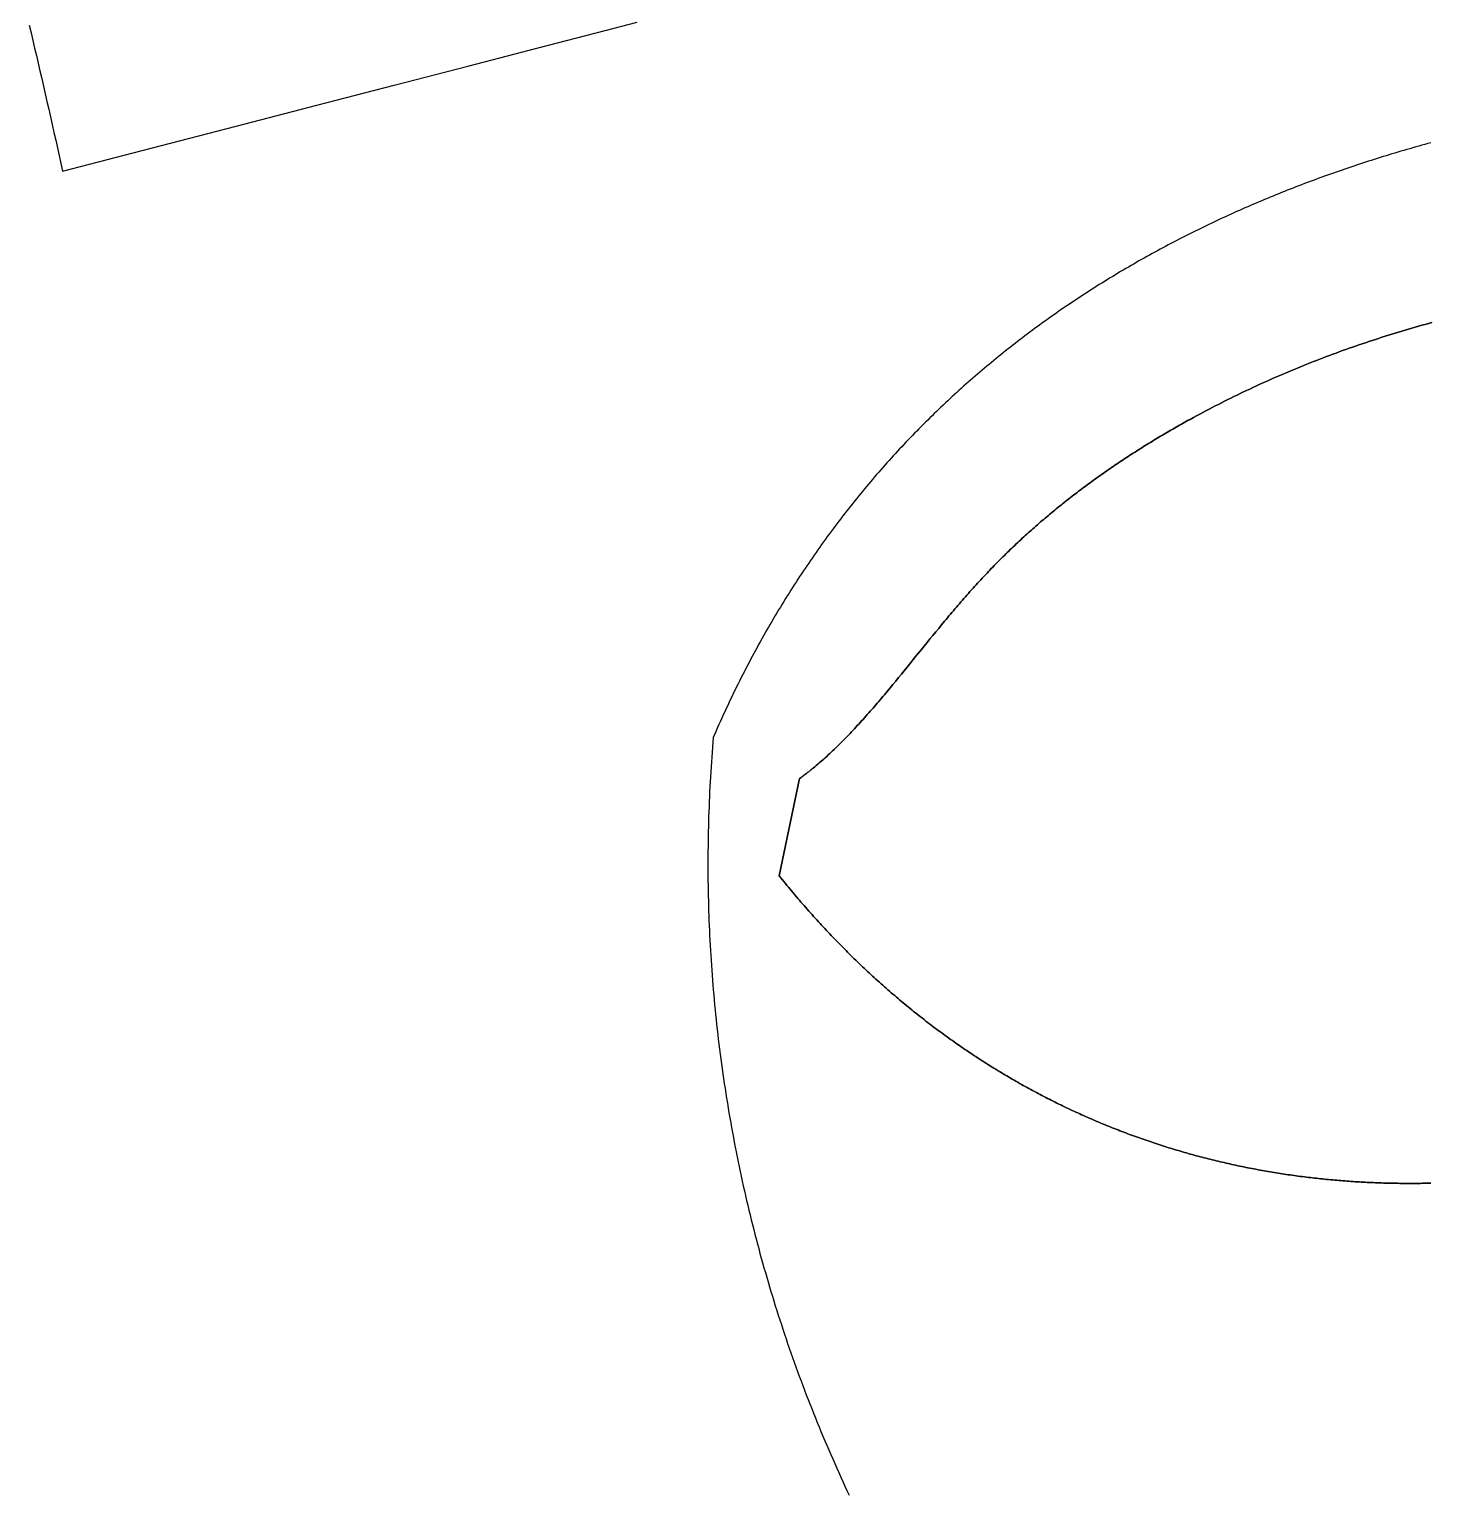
# Model space of a CAD drawing. Header units: millimetres. Extents: x 539514 to 908003, y -69769 to 203909.
# Drawn here: x 550942 to 584527, y 99591 to 134727 of the extents above; entities that cross this region are included whole.
import ezdxf

# ---------------------------------------------------------------- set-up
doc = ezdxf.new("R2010")
doc.units = ezdxf.units.MM
doc.layers.add('CLOSED_AREAS', color=7, linetype='Continuous')
doc.layers.add('REGION_HOLES', color=7, linetype='Continuous')

msp = doc.modelspace()

# ---------------------------------------------------------------- linework, layer by layer
at = {"layer": 'CLOSED_AREAS'}
for points in [[(550942.491, 134824.557), (550985.466, 134642.605), (551028.335, 134460.403), (551071.101, 134277.949), (551113.765, 134095.239), (551156.33, 133912.27), (551198.795, 133729.038), (551241.165, 133545.54), (551283.439, 133361.773), (551325.62, 133177.734), (551367.711, 132993.418), (551409.711, 132808.823), (551451.624, 132623.946), (551493.451, 132438.783), (551535.194, 132253.331), (551576.854, 132067.586), (551618.433, 131881.546), (551659.933, 131695.206), (551701.356, 131508.564), (551742.704, 131321.616), (553870.145, 131873.869), (555904.191, 132401.605), (557847.354, 132905.485), (559702.143, 133386.166), (561471.07, 133844.309), (563156.647, 134280.572), (564761.383, 134695.615), (565534.221, 134895.385)], [(584575.537, 132003.261), (584503.631, 131983.578), (584431.789, 131963.75), (584360.011, 131943.778), (584288.297, 131923.661), (584216.648, 131903.399), (584145.063, 131882.992), (584073.545, 131862.439), (584002.091, 131841.74), (583930.705, 131820.895), (583859.384, 131799.903), (583788.131, 131778.765), (583716.945, 131757.479), (583645.827, 131736.047), (583574.778, 131714.466), (583503.797, 131692.737), (583432.884, 131670.861), (583362.042, 131648.835), (583291.269, 131626.661), (583220.566, 131604.338), (583149.934, 131581.866), (583079.373, 131559.244), (583008.884, 131536.471), (582938.466, 131513.549), (582868.121, 131490.476), (582797.848, 131467.252), (582727.648, 131443.878), (582657.522, 131420.351), (582587.469, 131396.674), (582517.491, 131372.844), (582447.587, 131348.862), (582377.759, 131324.727), (582308.005, 131300.44), (582238.328, 131275.999), (582168.727, 131251.405), (582099.203, 131226.658), (582029.755, 131201.756), (581960.385, 131176.7), (581891.093, 131151.49), (581821.879, 131126.125), (581752.744, 131100.605), (581683.688, 131074.929), (581614.711, 131049.098), (581545.814, 131023.111), (581476.997, 130996.967), (581408.261, 130970.667), (581339.606, 130944.21), (581271.032, 130917.596), (581202.541, 130890.825), (581134.131, 130863.896), (581065.804, 130836.809), (580997.561, 130809.563), (580929.4, 130782.16), (580861.324, 130754.597), (580793.332, 130726.875), (580725.424, 130698.994), (580657.601, 130670.953), (580589.864, 130642.752), (580522.213, 130614.391), (580454.648, 130585.869), (580387.17, 130557.187), (580319.778, 130528.343), (580252.475, 130499.338), (580185.259, 130470.171), (580118.131, 130440.843), (580051.092, 130411.352), (579984.142, 130381.698), (579917.281, 130351.882), (579850.511, 130321.902), (579783.83, 130291.759), (579717.24, 130261.453), (579650.742, 130230.982), (579584.335, 130200.347), (579518.019, 130169.548), (579451.796, 130138.583), (579385.666, 130107.454), (579319.628, 130076.159), (579253.684, 130044.698), (579187.834, 130013.072), (579122.078, 129981.279), (579056.417, 129949.32), (578990.851, 129917.193), (578925.38, 129884.9), (578860.006, 129852.439), (578794.727, 129819.811), (578729.545, 129787.014), (578664.461, 129754.049), (578599.473, 129720.916), (578534.584, 129687.614), (578469.793, 129654.142), (578405.1, 129620.502), (578340.507, 129586.691), (578276.013, 129552.71), (578211.619, 129518.56), (578147.325, 129484.238), (578083.132, 129449.746), (578019.04, 129415.083), (577955.049, 129380.248), (577891.161, 129345.241), (577827.374, 129310.063), (577763.691, 129274.712), (577700.11, 129239.188), (577636.633, 129203.492), (577573.259, 129167.623), (577509.99, 129131.58), (577446.826, 129095.363), (577383.767, 129058.972), (577320.813, 129022.407), (577257.965, 128985.668), (577195.224, 128948.753), (577132.589, 128911.664), (577070.061, 128874.399), (577007.64, 128836.958), (576945.328, 128799.341), (576883.124, 128761.548), (576821.028, 128723.578), (576759.042, 128685.432), (576697.165, 128647.108), (576635.398, 128608.607), (576573.741, 128569.928), (576512.195, 128531.071), (576450.76, 128492.036), (576389.437, 128452.822), (576328.225, 128413.429), (576267.126, 128373.858), (576206.139, 128334.106), (576145.265, 128294.175), (576084.505, 128254.064), (576023.859, 128213.772), (575963.327, 128173.3), (575902.91, 128132.648), (575842.608, 128091.813), (575782.422, 128050.798), (575722.351, 128009.601), (575662.397, 127968.221), (575602.559, 127926.659), (575542.838, 127884.915), (575483.235, 127842.988), (575423.75, 127800.878), (575364.383, 127758.584), (575305.135, 127716.106), (575246.006, 127673.445), (575186.996, 127630.599), (575128.107, 127587.568), (575069.337, 127544.353), (575010.689, 127500.952), (574952.161, 127457.366), (574893.755, 127413.594), (574835.471, 127369.636), (574777.309, 127325.492), (574719.27, 127281.161), (574661.354, 127236.643), (574603.562, 127191.938), (574545.893, 127147.046), (574488.349, 127101.965), (574430.929, 127056.697), (574373.635, 127011.241), (574316.466, 126965.595), (574259.423, 126919.761), (574202.506, 126873.738), (574145.716, 126827.525), (574089.053, 126781.122), (574032.517, 126734.53), (573976.11, 126687.747), (573919.831, 126640.773), (573863.68, 126593.609), (573807.659, 126546.253), (573751.767, 126498.706), (573696.005, 126450.967), (573640.374, 126403.036), (573584.873, 126354.912), (573529.503, 126306.596), (573474.265, 126258.087), (573419.158, 126209.385), (573364.184, 126160.489), (573309.343, 126111.4), (573254.635, 126062.116), (573200.06, 126012.638), (573145.62, 125962.966), (573091.313, 125913.098), (573037.142, 125863.036), (572983.105, 125812.778), (572929.204, 125762.324), (572875.439, 125711.674), (572821.81, 125660.827), (572768.318, 125609.784), (572714.963, 125558.544), (572661.746, 125507.107), (572608.667, 125455.472), (572555.725, 125403.64), (572502.923, 125351.609), (572450.26, 125299.38), (572397.736, 125246.953), (572345.352, 125194.326), (572293.109, 125141.501), (572241.006, 125088.475), (572189.045, 125035.25), (572137.225, 124981.825), (572085.546, 124928.2), (572034.011, 124874.374), (571982.618, 124820.346), (571931.368, 124766.118), (571880.261, 124711.688), (571829.299, 124657.057), (571778.481, 124602.223), (571727.808, 124547.187), (571677.279, 124491.948), (571626.897, 124436.506), (571576.66, 124380.861), (571526.57, 124325.013), (571476.626, 124268.961), (571426.829, 124212.704), (571377.18, 124156.244), (571327.679, 124099.578), (571278.327, 124042.708), (571229.123, 123985.632), (571180.068, 123928.351), (571131.163, 123870.864), (571082.408, 123813.171), (571033.803, 123755.272), (570985.349, 123697.166), (570937.045, 123638.853), (570888.894, 123580.332), (570840.894, 123521.604), (570793.047, 123462.669), (570745.353, 123403.525), (570697.812, 123344.173), (570650.424, 123284.612), (570603.19, 123224.842), (570556.111, 123164.863), (570509.186, 123104.675), (570462.417, 123044.276), (570415.803, 122983.668), (570369.345, 122922.849), (570323.043, 122861.819), (570276.898, 122800.579), (570230.91, 122739.127), (570185.08, 122677.463), (570139.408, 122615.588), (570093.894, 122553.501), (570048.539, 122491.201), (570003.343, 122428.689), (569958.307, 122365.963), (569913.43, 122303.025), (569868.714, 122239.873), (569824.159, 122176.507), (569779.765, 122112.926), (569735.532, 122049.132), (569691.462, 121985.123), (569647.554, 121920.898), (569603.808, 121856.459), (569560.226, 121791.804), (569516.807, 121726.933), (569473.552, 121661.846), (569430.462, 121596.543), (569387.536, 121531.023), (569344.776, 121465.285), (569302.181, 121399.331), (569259.752, 121333.159), (569217.49, 121266.769), (569175.394, 121200.161), (569133.465, 121133.335), (569091.704, 121066.29), (569050.111, 120999.026), (569008.687, 120931.543), (568967.431, 120863.84), (568926.344, 120795.917), (568885.427, 120727.774), (568844.68, 120659.411), (568804.103, 120590.827), (568763.697, 120522.022), (568723.462, 120452.996), (568683.399, 120383.748), (568643.508, 120314.278), (568603.789, 120244.587), (568564.243, 120174.672), (568524.87, 120104.535), (568485.671, 120034.175), (568446.645, 119963.592), (568407.794, 119892.785), (568369.118, 119821.755), (568330.617, 119750.5), (568292.292, 119679.02), (568254.142, 119607.316), (568216.169, 119535.387), (568178.373, 119463.233), (568140.754, 119390.853), (568103.313, 119318.248), (568066.049, 119245.416), (568028.964, 119172.357), (567992.058, 119099.072), (567955.331, 119025.56), (567918.783, 118951.821), (567882.416, 118877.854), (567846.229, 118803.659), (567810.222, 118729.236), (567774.397, 118654.585), (567738.754, 118579.704), (567703.292, 118504.595), (567668.013, 118429.257), (567632.916, 118353.689), (567598.003, 118277.891), (567563.274, 118201.863), (567528.728, 118125.604), (567494.367, 118049.115), (567460.191, 117972.395), (567426.2, 117895.443), (567392.394, 117818.26), (567358.774, 117740.845), (567348.787, 117622.242), (567339.197, 117503.606), (567330.004, 117384.939), (567321.21, 117266.241), (567312.813, 117147.515), (567304.813, 117028.761), (567297.212, 116909.982), (567290.009, 116791.177), (567283.203, 116672.349), (567276.796, 116553.499), (567270.787, 116434.628), (567265.177, 116315.737), (567259.965, 116196.829), (567255.151, 116077.903), (567250.735, 115958.962), (567246.719, 115840.008), (567243.1, 115721.04), (567239.881, 115602.061), (567237.06, 115483.071), (567234.638, 115364.073), (567232.614, 115245.068), (567230.989, 115126.056), (567229.763, 115007.039), (567228.936, 114888.02), (567228.507, 114768.998), (567228.478, 114649.975), (567228.847, 114530.953), (567229.614, 114411.932), (567230.781, 114292.915), (567232.346, 114173.903), (567234.31, 114054.896), (567236.673, 113935.897), (567239.434, 113816.906), (567242.594, 113697.925), (567246.153, 113578.956), (567250.11, 113459.999), (567254.466, 113341.056), (567259.221, 113222.128), (567264.373, 113103.217), (567269.924, 112984.324), (567275.874, 112865.45), (567282.221, 112746.596), (567288.967, 112627.765), (567296.111, 112508.957), (567303.653, 112390.173), (567311.593, 112271.416), (567319.931, 112152.685), (567328.666, 112033.983), (567337.799, 111915.312), (567347.33, 111796.671), (567357.258, 111678.063), (567367.584, 111559.489), (567378.306, 111440.95), (567389.426, 111322.448), (567400.943, 111203.984), (567412.856, 111085.559), (567425.167, 110967.174), (567437.873, 110848.832), (567450.977, 110730.532), (567464.476, 110612.278), (567478.372, 110494.069), (567492.664, 110375.907), (567507.351, 110257.794), (567522.434, 110139.731), (567537.913, 110021.719), (567553.787, 109903.76), (567570.056, 109785.854), (567586.72, 109668.004), (567603.778, 109550.21), (567621.232, 109432.473), (567639.079, 109314.796), (567657.321, 109197.18), (567675.957, 109079.625), (567694.986, 108962.133), (567714.409, 108844.706), (567734.226, 108727.345), (567754.435, 108610.05), (567775.038, 108492.824), (567796.033, 108375.668), (567817.42, 108258.582), (567839.2, 108141.569), (567861.371, 108024.63), (567883.934, 107907.765), (567906.889, 107790.977), (567930.235, 107674.266), (567953.971, 107557.634), (567978.099, 107441.082), (568002.616, 107324.612), (568027.524, 107208.225), (568052.821, 107091.922), (568078.508, 106975.704), (568104.585, 106859.573), (568131.05, 106743.529), (568157.904, 106627.576), (568185.146, 106511.712), (568212.776, 106395.941), (568240.794, 106280.263), (568269.2, 106164.68), (568297.992, 106049.192), (568327.172, 105933.801), (568356.737, 105818.509), (568386.689, 105703.317), (568417.027, 105588.225), (568447.75, 105473.236), (568478.858, 105358.35), (568510.351, 105243.57), (568542.228, 105128.895), (568574.489, 105014.328), (568607.134, 104899.87), (568640.162, 104785.521), (568673.574, 104671.284), (568707.367, 104557.16), (568741.543, 104443.149), (568776.101, 104329.253), (568811.04, 104215.474), (568846.36, 104101.813), (568882.061, 103988.271), (568918.142, 103874.849), (568954.603, 103761.548), (568991.443, 103648.37), (569028.662, 103535.316), (569066.26, 103422.388), (569104.235, 103309.586), (569142.589, 103196.912), (569181.32, 103084.367), (569220.428, 102971.953), (569259.912, 102859.67), (569299.772, 102747.52), (569340.007, 102635.505), (569380.618, 102523.624), (569421.603, 102411.881), (569462.963, 102300.275), (569504.696, 102188.809), (569546.803, 102077.483), (569589.282, 101966.299), (569632.133, 101855.257), (569675.356, 101744.36), (569718.951, 101633.608), (569762.916, 101523.003), (569807.252, 101412.546), (569851.957, 101302.238), (569897.032, 101192.081), (569942.476, 101082.075), (569988.288, 100972.222), (570034.468, 100862.523), (570081.015, 100752.98), (570127.929, 100643.593), (570175.209, 100534.363), (570222.854, 100425.293), (570270.865, 100316.383), (570319.241, 100207.635), (570367.98, 100099.049), (570417.084, 99990.627), (570466.55, 99882.371), (570516.378, 99774.28), (570566.569, 99666.357), (570617.12, 99558.603)], [(584603.744, 127691.666), (584523.176, 127669.567), (584442.7, 127647.25), (584362.313, 127624.717), (584282.018, 127601.965), (584201.813, 127578.993), (584121.698, 127555.802), (584041.674, 127532.39), (583961.741, 127508.755), (583881.898, 127484.898), (583802.145, 127460.817), (583722.482, 127436.512), (583642.91, 127411.982), (583563.428, 127387.225), (583484.036, 127362.241), (583404.734, 127337.029), (583325.522, 127311.588), (583246.401, 127285.917), (583167.369, 127260.015), (583088.427, 127233.882), (583009.575, 127207.517), (582930.813, 127180.919), (582852.14, 127154.086), (582773.558, 127127.018), (582695.065, 127099.714), (582616.662, 127072.174), (582538.348, 127044.395), (582460.124, 127016.379), (582381.989, 126988.123), (582303.944, 126959.626), (582225.988, 126930.888), (582148.122, 126901.909), (582070.345, 126872.686), (581992.657, 126843.22), (581915.059, 126813.509), (581837.549, 126783.552), (581760.129, 126753.349), (581682.798, 126722.899), (581605.556, 126692.2), (581528.403, 126661.252), (581451.339, 126630.055), (581374.364, 126598.606), (581297.478, 126566.906), (581220.681, 126534.954), (581143.972, 126502.748), (581067.352, 126470.287), (580990.821, 126437.572), (580914.378, 126404.6), (580838.024, 126371.371), (580761.759, 126337.885), (580685.582, 126304.14), (580609.494, 126270.135), (580533.494, 126235.87), (580457.582, 126201.343), (580381.759, 126166.554), (580306.024, 126131.502), (580230.377, 126096.187), (580154.818, 126060.606), (580079.348, 126024.76), (580003.965, 125988.647), (579928.671, 125952.266), (579853.465, 125915.617), (579778.346, 125878.699), (579703.316, 125841.511), (579628.373, 125804.052), (579553.519, 125766.321), (579478.752, 125728.318), (579404.072, 125690.04), (579329.481, 125651.489), (579254.977, 125612.662), (579180.56, 125573.558), (579106.232, 125534.178), (579031.99, 125494.519), (578957.836, 125454.582), (578883.77, 125414.365), (578841.895, 125391.482), (578800.048, 125368.509), (578758.231, 125345.446), (578716.443, 125322.292), (578674.684, 125299.047), (578632.957, 125275.712), (578591.26, 125252.285), (578549.595, 125228.767), (578507.962, 125205.158), (578466.361, 125181.456), (578424.793, 125157.663), (578383.259, 125133.778), (578341.759, 125109.8), (578300.293, 125085.729), (578258.863, 125061.566), (578217.468, 125037.31), (578176.109, 125012.96), (578134.786, 124988.517), (578093.501, 124963.98), (578052.253, 124939.349), (578011.043, 124914.625), (577969.871, 124889.806), (577928.739, 124864.892), (577887.646, 124839.884), (577846.594, 124814.78), (577805.581, 124789.582), (577764.61, 124764.288), (577723.681, 124738.899), (577682.793, 124713.413), (577641.948, 124687.832), (577601.146, 124662.155), (577560.388, 124636.381), (577519.674, 124610.51), (577479.004, 124584.543), (577438.38, 124558.479), (577397.801, 124532.317), (577357.268, 124506.058), (577316.781, 124479.701), (577276.342, 124453.246), (577235.95, 124426.693), (577195.607, 124400.042), (577155.312, 124373.292), (577115.066, 124346.443), (577074.87, 124319.495), (577034.724, 124292.449), (576994.628, 124265.302), (576954.584, 124238.057), (576914.591, 124210.711), (576874.65, 124183.265), (576834.762, 124155.719), (576794.928, 124128.073), (576755.146, 124100.326), (576715.419, 124072.478), (576675.747, 124044.529), (576636.129, 124016.479), (576596.568, 123988.327), (576557.062, 123960.073), (576517.613, 123931.718), (576478.221, 123903.26), (576438.887, 123874.7), (576399.611, 123846.037), (576360.394, 123817.272), (576321.236, 123788.404), (576282.137, 123759.432), (576243.099, 123730.357), (576204.121, 123701.178), (576165.205, 123671.896), (576126.35, 123642.509), (576087.558, 123613.018), (576048.828, 123583.423), (576010.161, 123553.723), (575971.558, 123523.918), (575933.019, 123494.008), (575894.545, 123463.992), (575856.136, 123433.871), (575817.793, 123403.645), (575779.516, 123373.312), (575741.305, 123342.873), (575703.162, 123312.328), (575665.087, 123281.676), (575627.08, 123250.917), (575589.141, 123220.051), (575551.272, 123189.078), (575513.472, 123157.998), (575475.743, 123126.81), (575438.085, 123095.514), (575400.497, 123064.11), (575362.982, 123032.598), (575325.538, 123000.977), (575288.168, 122969.247), (575250.87, 122937.409), (575213.647, 122905.461), (575176.498, 122873.404), (575139.423, 122841.237), (575102.424, 122808.961), (575065.5, 122776.575), (575028.653, 122744.078), (574991.882, 122711.471), (574955.189, 122678.754), (574918.574, 122645.925), (574882.036, 122612.986), (574845.578, 122579.935), (574809.199, 122546.773), (574772.899, 122513.499), (574736.68, 122480.113), (574700.542, 122446.615), (574664.485, 122413.004), (574628.51, 122379.282), (574592.617, 122345.446), (574556.807, 122311.498), (574521.08, 122277.436), (574485.437, 122243.261), (574449.879, 122208.972), (574414.405, 122174.57), (574379.016, 122140.053), (574343.714, 122105.422), (574308.497, 122070.677), (574273.368, 122035.817), (574238.326, 122000.843), (574203.371, 121965.753), (574168.505, 121930.548), (574133.728, 121895.227), (574099.04, 121859.791), (574064.442, 121824.239), (574029.935, 121788.57), (573995.518, 121752.785), (573961.192, 121716.884), (573926.959, 121680.866), (573889.264, 121640.958), (573851.68, 121600.912), (573814.205, 121560.73), (573776.837, 121520.417), (573739.576, 121479.977), (573702.419, 121439.414), (573665.364, 121398.73), (573628.41, 121357.931), (573591.555, 121317.019), (573554.797, 121275.999), (573518.135, 121234.875), (573481.567, 121193.65), (573445.092, 121152.329), (573408.707, 121110.914), (573372.411, 121069.41), (573336.202, 121027.82), (573300.079, 120986.15), (573264.039, 120944.401), (573228.082, 120902.578), (573192.206, 120860.685), (573156.408, 120818.726), (573120.687, 120776.705), (573085.041, 120734.625), (573049.47, 120692.49), (573013.97, 120650.304), (572978.541, 120608.07), (572943.18, 120565.794), (572907.886, 120523.477), (572837.492, 120438.741), (572767.346, 120353.893), (572697.434, 120268.962), (572627.743, 120183.98), (572558.258, 120098.977), (572488.966, 120013.984), (572419.854, 119929.031), (572350.909, 119844.149), (572213.463, 119674.719), (572076.519, 119505.938), (572008.202, 119421.867), (571939.97, 119338.05), (571871.809, 119254.518), (571803.707, 119171.301), (571735.649, 119088.429), (571667.622, 119005.934), (571599.612, 118923.845), (571531.606, 118842.193), (571497.6, 118801.54), (571463.59, 118761.009), (571429.575, 118720.602), (571395.552, 118680.323), (571361.519, 118640.176), (571327.476, 118600.166), (571293.42, 118560.295), (571259.35, 118520.568), (571225.264, 118480.989), (571191.16, 118441.56), (571157.037, 118402.287), (571122.893, 118363.173), (571088.727, 118324.222), (571054.536, 118285.437), (571020.318, 118246.822), (570986.073, 118208.382), (570951.799, 118170.119), (570917.493, 118132.039), (570883.154, 118094.144), (570848.781, 118056.438), (570814.372, 118018.926), (570779.925, 117981.611), (570745.438, 117944.497), (570710.909, 117907.587), (570676.338, 117870.886), (570641.722, 117834.398), (570607.059, 117798.125), (570572.349, 117762.073), (570537.589, 117726.244), (570502.777, 117690.643), (570467.912, 117655.274), (570432.992, 117620.139), (570398.015, 117585.244), (570362.981, 117550.592), (570327.886, 117516.186), (570292.73, 117482.031), (570257.51, 117448.13), (570222.226, 117414.488), (570186.875, 117381.107), (570151.455, 117347.993), (570115.965, 117315.148), (570080.404, 117282.576), (570044.769, 117250.281), (570009.058, 117218.268), (569973.271, 117186.54), (569937.406, 117155.1), (569901.46, 117123.953), (569865.432, 117093.102), (569829.321, 117062.551), (569793.124, 117032.304), (569756.84, 117002.365), (569738.665, 116987.512), (569720.468, 116972.738), (569702.248, 116958.042), (569684.005, 116943.426), (569665.739, 116928.889), (569647.45, 116914.433), (569629.138, 116900.058), (569610.802, 116885.763), (569592.442, 116871.551), (569574.058, 116857.421), (569555.649, 116843.373), (569537.216, 116829.409), (569518.759, 116815.528), (569500.276, 116801.731), (569481.769, 116788.019), (569463.236, 116774.392), (569444.677, 116760.85), (569426.093, 116747.395), (568940.285, 114415.519), (568977.129, 114369.656), (569014.04, 114323.95), (569051.017, 114278.4), (569088.06, 114233.007), (569125.169, 114187.769), (569162.343, 114142.688), (569199.583, 114097.763), (569236.889, 114052.993), (569274.26, 114008.379), (569311.696, 113963.921), (569349.196, 113919.618), (569386.762, 113875.471), (569424.391, 113831.478), (569462.086, 113787.641), (569499.844, 113743.959), (569537.666, 113700.431), (569575.552, 113657.058), (569613.502, 113613.84), (569651.515, 113570.776), (569689.591, 113527.867), (569727.73, 113485.112), (569765.933, 113442.51), (569804.198, 113400.063), (569842.525, 113357.77), (569880.915, 113315.63), (569919.367, 113273.644), (569957.88, 113231.811), (569996.456, 113190.131), (570035.093, 113148.605), (570073.792, 113107.232), (570112.552, 113066.012), (570151.373, 113024.945), (570190.255, 112984.03), (570229.198, 112943.268), (570268.201, 112902.658), (570307.265, 112862.201), (570346.389, 112821.896), (570385.573, 112781.743), (570424.816, 112741.742), (570464.12, 112701.892), (570503.482, 112662.195), (570542.904, 112622.649), (570582.385, 112583.255), (570621.926, 112544.011), (570661.524, 112504.919), (570701.182, 112465.979), (570740.898, 112427.189), (570780.672, 112388.55), (570820.504, 112350.061), (570860.394, 112311.723), (570900.341, 112273.536), (570940.346, 112235.499), (570980.408, 112197.612), (571020.528, 112159.876), (571060.704, 112122.289), (571100.938, 112084.852), (571141.227, 112047.565), (571181.574, 112010.427), (571221.976, 111973.439), (571262.435, 111936.6), (571302.949, 111899.911), (571343.519, 111863.37), (571384.145, 111826.979), (571424.826, 111790.736), (571465.562, 111754.642), (571506.353, 111718.697), (571547.199, 111682.9), (571588.099, 111647.251), (571629.054, 111611.751), (571670.064, 111576.399), (571711.127, 111541.195), (571752.244, 111506.138), (571793.415, 111471.23), (571834.64, 111436.469), (571875.917, 111401.855), (571917.248, 111367.389), (571958.632, 111333.07), (572000.069, 111298.898), (572041.559, 111264.873), (572083.101, 111230.995), (572124.695, 111197.263), (572166.341, 111163.678), (572208.04, 111130.24), (572249.79, 111096.948), (572291.591, 111063.802), (572333.444, 111030.803), (572375.349, 110997.949), (572417.304, 110965.241), (572459.31, 110932.679), (572501.367, 110900.263), (572543.474, 110867.992), (572585.632, 110835.866), (572627.839, 110803.886), (572670.097, 110772.05), (572712.404, 110740.36), (572754.761, 110708.815), (572797.168, 110677.414), (572839.624, 110646.158), (572882.128, 110615.046), (572924.682, 110584.079), (572967.284, 110553.256), (573009.935, 110522.577), (573052.634, 110492.042), (573095.382, 110461.651), (573138.177, 110431.404), (573181.02, 110401.3), (573223.911, 110371.34), (573266.849, 110341.523), (573309.834, 110311.849), (573352.867, 110282.319), (573395.946, 110252.931), (573439.073, 110223.687), (573482.245, 110194.585), (573525.464, 110165.625), (573568.73, 110136.809), (573612.041, 110108.134), (573655.398, 110079.602), (573698.801, 110051.212), (573742.249, 110022.964), (573785.742, 109994.858), (573829.281, 109966.893), (573872.864, 109939.07), (573916.493, 109911.389), (573960.166, 109883.849), (574003.883, 109856.45), (574047.644, 109829.193), (574091.45, 109802.076), (574135.299, 109775.101), (574179.192, 109748.266), (574223.128, 109721.571), (574267.108, 109695.017), (574311.131, 109668.604), (574355.197, 109642.331), (574399.306, 109616.198), (574443.457, 109590.205), (574487.651, 109564.351), (574531.887, 109538.638), (574576.165, 109513.064), (574620.484, 109487.63), (574664.846, 109462.335), (574709.249, 109437.179), (574753.693, 109412.163), (574798.179, 109387.285), (574842.706, 109362.547), (574887.273, 109337.947), (574931.881, 109313.485), (574976.529, 109289.163), (575021.218, 109264.978), (575065.947, 109240.932), (575110.715, 109217.024), (575155.524, 109193.254), (575200.372, 109169.622), (575245.259, 109146.128), (575290.185, 109122.771), (575335.151, 109099.552), (575380.155, 109076.47), (575425.198, 109053.526), (575470.28, 109030.718), (575515.399, 109008.048), (575560.557, 108985.515), (575605.753, 108963.118), (575650.986, 108940.858), (575696.257, 108918.734), (575741.566, 108896.747), (575786.911, 108874.896), (575832.294, 108853.181), (575877.714, 108831.603), (575923.17, 108810.16), (575968.663, 108788.853), (576014.192, 108767.681), (576059.757, 108746.646), (576105.358, 108725.745), (576150.995, 108704.98), (576196.667, 108684.35), (576242.375, 108663.855), (576288.118, 108643.495), (576333.897, 108623.269), (576379.71, 108603.179), (576425.557, 108583.222), (576471.44, 108563.401), (576517.356, 108543.713), (576563.307, 108524.16), (576609.292, 108504.74), (576655.31, 108485.455), (576701.363, 108466.303), (576747.448, 108447.285), (576793.567, 108428.401), (576839.719, 108409.65), (576885.904, 108391.032), (576932.122, 108372.547), (576978.372, 108354.196), (577024.654, 108335.977), (577070.969, 108317.891), (577117.316, 108299.938), (577163.694, 108282.117), (577210.104, 108264.429), (577256.546, 108246.873), (577303.019, 108229.449), (577349.523, 108212.157), (577396.058, 108194.997), (577442.624, 108177.969), (577489.22, 108161.073), (577535.847, 108144.308), (577582.504, 108127.674), (577629.191, 108111.172), (577675.907, 108094.801), (577722.654, 108078.561), (577769.43, 108062.452), (577816.235, 108046.473), (577863.069, 108030.626), (577909.933, 108014.909), (577956.825, 107999.322), (578003.746, 107983.865), (578050.695, 107968.539), (578097.672, 107953.343), (578144.678, 107938.277), (578191.711, 107923.34), (578238.772, 107908.533), (578285.86, 107893.856), (578332.976, 107879.308), (578380.119, 107864.89), (578427.289, 107850.6), (578474.486, 107836.44), (578521.71, 107822.409), (578568.959, 107808.506), (578616.236, 107794.732), (578663.538, 107781.087), (578710.866, 107767.57), (578758.22, 107754.181), (578805.599, 107740.921), (578853.004, 107727.788), (578900.434, 107714.784), (578947.889, 107701.907), (578995.369, 107689.158), (579042.873, 107676.536), (579090.402, 107664.042), (579137.955, 107651.676), (579185.532, 107639.436), (579233.134, 107627.324), (579280.759, 107615.338), (579328.407, 107603.479), (579376.079, 107591.747), (579423.774, 107580.142), (579471.492, 107568.663), (579519.233, 107557.31), (579566.997, 107546.083), (579614.783, 107534.983), (579662.592, 107524.008), (579710.422, 107513.159), (579758.275, 107502.436), (579806.149, 107491.839), (579854.045, 107481.367), (579901.963, 107471.02), (579949.901, 107460.798), (579997.861, 107450.702), (580045.842, 107440.73), (580093.843, 107430.883), (580141.865, 107421.161), (580189.907, 107411.564), (580237.969, 107402.09), (580286.051, 107392.742), (580334.153, 107383.517), (580382.275, 107374.417), (580430.416, 107365.44), (580478.576, 107356.587), (580526.756, 107347.858), (580574.954, 107339.253), (580623.171, 107330.771), (580671.407, 107322.412), (580719.661, 107314.176), (580767.933, 107306.064), (580816.223, 107298.075), (580864.531, 107290.208), (580912.857, 107282.464), (580961.2, 107274.842), (581009.561, 107267.343), (581057.938, 107259.967), (581106.333, 107252.712), (581154.744, 107245.58), (581203.172, 107238.57), (581251.616, 107231.681), (581300.076, 107224.914), (581348.553, 107218.269), (581397.045, 107211.745), (581445.553, 107205.342), (581494.076, 107199.061), (581542.615, 107192.901), (581591.169, 107186.862), (581639.738, 107180.943), (581688.321, 107175.145), (581736.919, 107169.468), (581785.532, 107163.912), (581834.159, 107158.475), (581882.8, 107153.159), (581931.455, 107147.963), (581980.123, 107142.887), (582028.805, 107137.931), (582077.501, 107133.094), (582126.209, 107128.377), (582174.931, 107123.779), (582223.665, 107119.301), (582272.412, 107114.942), (582321.171, 107110.702), (582369.943, 107106.581), (582418.726, 107102.579), (582467.522, 107098.696), (582516.329, 107094.931), (582565.148, 107091.285), (582613.979, 107087.757), (582662.82, 107084.347), (582711.672, 107081.056), (582760.536, 107077.882), (582809.41, 107074.826), (582858.294, 107071.888), (582907.189, 107069.067), (582956.093, 107066.364), (583005.008, 107063.778), (583053.933, 107061.31), (583102.867, 107058.959), (583151.81, 107056.724), (583200.763, 107054.607), (583249.724, 107052.606), (583298.695, 107050.721), (583347.674, 107048.954), (583396.662, 107047.302), (583445.658, 107045.767), (583494.662, 107044.348), (583543.674, 107043.045), (583592.694, 107041.857), (583641.721, 107040.786), (583690.756, 107039.83), (583739.798, 107038.989), (583788.848, 107038.264), (583837.904, 107037.654), (583886.966, 107037.159), (583936.036, 107036.78), (583985.111, 107036.515), (584034.193, 107036.364), (584083.281, 107036.329), (584132.374, 107036.408), (584181.474, 107036.601), (584230.578, 107036.908), (584279.688, 107037.33), (584328.803, 107037.865), (584377.923, 107038.515), (584427.047, 107039.278), (584476.177, 107040.155), (584525.31, 107041.145), (584574.448, 107042.248)]]:
    msp.add_lwpolyline(points, dxfattribs=at)
at = {"layer": 'REGION_HOLES'}
msp.add_lwpolyline([(584574.448, 107042.248), (584525.31, 107041.145), (584476.177, 107040.155), (584427.047, 107039.278), (584377.923, 107038.515), (584328.803, 107037.865), (584279.688, 107037.33), (584230.578, 107036.908), (584181.474, 107036.601), (584132.374, 107036.408), (584083.281, 107036.329), (584034.193, 107036.364), (583985.111, 107036.515), (583936.036, 107036.78), (583886.966, 107037.159), (583837.904, 107037.654), (583788.848, 107038.264), (583739.798, 107038.989), (583690.756, 107039.83), (583641.721, 107040.786), (583592.694, 107041.857), (583543.674, 107043.045), (583494.662, 107044.348), (583445.658, 107045.767), (583396.662, 107047.302), (583347.674, 107048.954), (583298.695, 107050.721), (583249.724, 107052.606), (583200.763, 107054.607), (583151.81, 107056.724), (583102.867, 107058.959), (583053.933, 107061.31), (583005.008, 107063.778), (582956.093, 107066.364), (582907.189, 107069.067), (582858.294, 107071.888), (582809.41, 107074.826), (582760.536, 107077.882), (582711.672, 107081.056), (582662.82, 107084.347), (582613.979, 107087.757), (582565.148, 107091.285), (582516.329, 107094.931), (582467.522, 107098.696), (582418.726, 107102.579), (582369.943, 107106.581), (582321.171, 107110.702), (582272.412, 107114.942), (582223.665, 107119.301), (582174.931, 107123.779), (582126.209, 107128.377), (582077.501, 107133.094), (582028.805, 107137.931), (581980.123, 107142.887), (581931.455, 107147.963), (581882.8, 107153.159), (581834.159, 107158.475), (581785.532, 107163.912), (581736.919, 107169.468), (581688.321, 107175.145), (581639.738, 107180.943), (581591.169, 107186.862), (581542.615, 107192.901), (581494.076, 107199.061), (581445.553, 107205.342), (581397.045, 107211.745), (581348.553, 107218.269), (581300.076, 107224.914), (581251.616, 107231.681), (581203.172, 107238.57), (581154.744, 107245.58), (581106.333, 107252.712), (581057.938, 107259.967), (581009.561, 107267.343), (580961.2, 107274.842), (580912.857, 107282.464), (580864.531, 107290.208), (580816.223, 107298.075), (580767.933, 107306.064), (580719.661, 107314.176), (580671.407, 107322.412), (580623.171, 107330.771), (580574.954, 107339.253), (580526.756, 107347.858), (580478.576, 107356.587), (580430.416, 107365.44), (580382.275, 107374.417), (580334.153, 107383.517), (580286.051, 107392.742), (580237.969, 107402.09), (580189.907, 107411.564), (580141.865, 107421.161), (580093.843, 107430.883), (580045.842, 107440.73), (579997.861, 107450.702), (579949.901, 107460.798), (579901.963, 107471.02), (579854.045, 107481.367), (579806.149, 107491.839), (579758.275, 107502.436), (579710.422, 107513.159), (579662.592, 107524.008), (579614.783, 107534.983), (579566.997, 107546.083), (579519.233, 107557.31), (579471.492, 107568.663), (579423.774, 107580.142), (579376.079, 107591.747), (579328.407, 107603.479), (579280.759, 107615.338), (579233.134, 107627.324), (579185.532, 107639.436), (579137.955, 107651.676), (579090.402, 107664.042), (579042.873, 107676.536), (578995.369, 107689.158), (578947.889, 107701.907), (578900.434, 107714.784), (578853.004, 107727.788), (578805.599, 107740.921), (578758.22, 107754.181), (578710.866, 107767.57), (578663.538, 107781.087), (578616.236, 107794.732), (578568.959, 107808.506), (578521.71, 107822.409), (578474.486, 107836.44), (578427.289, 107850.6), (578380.119, 107864.89), (578332.976, 107879.308), (578285.86, 107893.856), (578238.772, 107908.533), (578191.711, 107923.34), (578144.678, 107938.277), (578097.672, 107953.343), (578050.695, 107968.539), (578003.746, 107983.865), (577956.825, 107999.322), (577909.933, 108014.909), (577863.069, 108030.626), (577816.235, 108046.473), (577769.43, 108062.452), (577722.654, 108078.561), (577675.907, 108094.801), (577629.191, 108111.172), (577582.504, 108127.674), (577535.847, 108144.308), (577489.22, 108161.073), (577442.624, 108177.969), (577396.058, 108194.997), (577349.523, 108212.157), (577303.019, 108229.449), (577256.546, 108246.873), (577210.104, 108264.429), (577163.694, 108282.117), (577117.316, 108299.938), (577070.969, 108317.891), (577024.654, 108335.977), (576978.372, 108354.196), (576932.122, 108372.547), (576885.904, 108391.032), (576839.719, 108409.65), (576793.567, 108428.401), (576747.448, 108447.285), (576701.363, 108466.303), (576655.31, 108485.455), (576609.292, 108504.74), (576563.307, 108524.16), (576517.356, 108543.713), (576471.44, 108563.401), (576425.557, 108583.222), (576379.71, 108603.179), (576333.897, 108623.269), (576288.118, 108643.495), (576242.375, 108663.855), (576196.667, 108684.35), (576150.995, 108704.98), (576105.358, 108725.745), (576059.757, 108746.646), (576014.192, 108767.681), (575968.663, 108788.853), (575923.17, 108810.16), (575877.714, 108831.603), (575832.294, 108853.181), (575786.911, 108874.896), (575741.566, 108896.747), (575696.257, 108918.734), (575650.986, 108940.858), (575605.753, 108963.118), (575560.557, 108985.515), (575515.399, 109008.048), (575470.28, 109030.718), (575425.198, 109053.526), (575380.155, 109076.47), (575335.151, 109099.552), (575290.185, 109122.771), (575245.259, 109146.128), (575200.372, 109169.622), (575155.524, 109193.254), (575110.715, 109217.024), (575065.947, 109240.932), (575021.218, 109264.978), (574976.529, 109289.163), (574931.881, 109313.485), (574887.273, 109337.947), (574842.706, 109362.547), (574798.179, 109387.285), (574753.693, 109412.163), (574709.249, 109437.179), (574664.846, 109462.335), (574620.484, 109487.63), (574576.165, 109513.064), (574531.887, 109538.638), (574487.651, 109564.351), (574443.457, 109590.205), (574399.306, 109616.198), (574355.197, 109642.331), (574311.131, 109668.604), (574267.108, 109695.017), (574223.128, 109721.571), (574179.192, 109748.266), (574135.299, 109775.101), (574091.45, 109802.076), (574047.644, 109829.193), (574003.883, 109856.45), (573960.166, 109883.849), (573916.493, 109911.389), (573872.864, 109939.07), (573829.281, 109966.893), (573785.742, 109994.858), (573742.249, 110022.964), (573698.801, 110051.212), (573655.398, 110079.602), (573612.041, 110108.134), (573568.73, 110136.809), (573525.464, 110165.625), (573482.245, 110194.585), (573439.073, 110223.687), (573395.946, 110252.931), (573352.867, 110282.319), (573309.834, 110311.849), (573266.849, 110341.523), (573223.911, 110371.34), (573181.02, 110401.3), (573138.177, 110431.404), (573095.382, 110461.651), (573052.634, 110492.042), (573009.935, 110522.577), (572967.284, 110553.256), (572924.682, 110584.079), (572882.128, 110615.046), (572839.624, 110646.158), (572797.168, 110677.414), (572754.761, 110708.815), (572712.404, 110740.36), (572670.097, 110772.05), (572627.839, 110803.886), (572585.632, 110835.866), (572543.474, 110867.992), (572501.367, 110900.263), (572459.31, 110932.679), (572417.304, 110965.241), (572375.349, 110997.949), (572333.444, 111030.803), (572291.591, 111063.802), (572249.79, 111096.948), (572208.04, 111130.24), (572166.341, 111163.678), (572124.695, 111197.263), (572083.101, 111230.995), (572041.559, 111264.873), (572000.069, 111298.898), (571958.632, 111333.07), (571917.248, 111367.389), (571875.917, 111401.855), (571834.64, 111436.469), (571793.415, 111471.23), (571752.244, 111506.138), (571711.127, 111541.195), (571670.064, 111576.399), (571629.054, 111611.751), (571588.099, 111647.251), (571547.199, 111682.9), (571506.353, 111718.697), (571465.562, 111754.642), (571424.826, 111790.736), (571384.145, 111826.979), (571343.519, 111863.37), (571302.949, 111899.911), (571262.435, 111936.6), (571221.976, 111973.439), (571181.574, 112010.427), (571141.227, 112047.565), (571100.938, 112084.852), (571060.704, 112122.289), (571020.528, 112159.876), (570980.408, 112197.612), (570940.346, 112235.499), (570900.341, 112273.536), (570860.394, 112311.723), (570820.504, 112350.061), (570780.672, 112388.55), (570740.898, 112427.189), (570701.182, 112465.979), (570661.524, 112504.919), (570621.926, 112544.011), (570582.385, 112583.255), (570542.904, 112622.649), (570503.482, 112662.195), (570464.12, 112701.892), (570424.816, 112741.742), (570385.573, 112781.743), (570346.389, 112821.896), (570307.265, 112862.201), (570268.201, 112902.658), (570229.198, 112943.268), (570190.255, 112984.03), (570151.373, 113024.945), (570112.552, 113066.012), (570073.792, 113107.232), (570035.093, 113148.605), (569996.456, 113190.131), (569957.88, 113231.811), (569919.367, 113273.644), (569880.915, 113315.63), (569842.525, 113357.77), (569804.198, 113400.063), (569765.933, 113442.51), (569727.73, 113485.112), (569689.591, 113527.867), (569651.515, 113570.776), (569613.502, 113613.84), (569575.552, 113657.058), (569537.666, 113700.431), (569499.844, 113743.959), (569462.086, 113787.641), (569424.391, 113831.478), (569386.762, 113875.471), (569349.196, 113919.618), (569311.696, 113963.921), (569274.26, 114008.379), (569236.889, 114052.993), (569199.583, 114097.763), (569162.343, 114142.688), (569125.169, 114187.769), (569088.06, 114233.007), (569051.017, 114278.4), (569014.04, 114323.95), (568977.129, 114369.656), (568940.285, 114415.519), (569426.093, 116747.395), (569444.677, 116760.85), (569463.236, 116774.392), (569481.769, 116788.019), (569500.276, 116801.731), (569518.759, 116815.528), (569537.216, 116829.409), (569555.649, 116843.373), (569574.058, 116857.421), (569592.442, 116871.551), (569610.802, 116885.763), (569629.138, 116900.058), (569647.45, 116914.433), (569665.739, 116928.889), (569684.005, 116943.426), (569702.248, 116958.042), (569720.468, 116972.738), (569738.665, 116987.512), (569756.84, 117002.365), (569793.124, 117032.304), (569829.321, 117062.551), (569865.432, 117093.102), (569901.46, 117123.953), (569937.406, 117155.1), (569973.271, 117186.54), (570009.058, 117218.268), (570044.769, 117250.281), (570080.404, 117282.576), (570115.965, 117315.148), (570151.455, 117347.993), (570186.875, 117381.107), (570222.226, 117414.488), (570257.51, 117448.13), (570292.73, 117482.031), (570327.886, 117516.186), (570362.981, 117550.592), (570398.015, 117585.244), (570432.992, 117620.139), (570467.912, 117655.274), (570502.777, 117690.643), (570537.589, 117726.244), (570572.349, 117762.073), (570607.059, 117798.125), (570641.722, 117834.398), (570676.338, 117870.886), (570710.909, 117907.587), (570745.438, 117944.497), (570779.925, 117981.611), (570814.372, 118018.926), (570848.781, 118056.438), (570883.154, 118094.144), (570917.493, 118132.039), (570951.799, 118170.119), (570986.073, 118208.382), (571020.318, 118246.822), (571054.536, 118285.437), (571088.727, 118324.222), (571122.893, 118363.173), (571157.037, 118402.287), (571191.16, 118441.56), (571225.264, 118480.989), (571259.35, 118520.568), (571293.42, 118560.295), (571327.476, 118600.166), (571361.519, 118640.176), (571395.552, 118680.323), (571429.575, 118720.602), (571463.59, 118761.009), (571497.6, 118801.54), (571531.606, 118842.193), (571599.612, 118923.845), (571667.622, 119005.934), (571735.649, 119088.429), (571803.707, 119171.301), (571871.809, 119254.518), (571939.97, 119338.05), (572008.202, 119421.867), (572076.519, 119505.938), (572213.463, 119674.719), (572350.909, 119844.149), (572419.854, 119929.031), (572488.966, 120013.984), (572558.258, 120098.977), (572627.743, 120183.98), (572697.434, 120268.962), (572767.346, 120353.893), (572837.492, 120438.741), (572907.886, 120523.477), (572943.18, 120565.794), (572978.541, 120608.07), (573013.97, 120650.304), (573049.47, 120692.49), (573085.041, 120734.625), (573120.687, 120776.705), (573156.408, 120818.726), (573192.206, 120860.685), (573228.082, 120902.578), (573264.039, 120944.401), (573300.079, 120986.15), (573336.202, 121027.82), (573372.411, 121069.41), (573408.707, 121110.914), (573445.092, 121152.329), (573481.567, 121193.65), (573518.135, 121234.875), (573554.797, 121275.999), (573591.555, 121317.019), (573628.41, 121357.931), (573665.364, 121398.73), (573702.419, 121439.414), (573739.576, 121479.977), (573776.837, 121520.417), (573814.205, 121560.73), (573851.68, 121600.912), (573889.264, 121640.958), (573926.959, 121680.866), (573961.192, 121716.884), (573995.518, 121752.785), (574029.935, 121788.57), (574064.442, 121824.239), (574099.04, 121859.791), (574133.728, 121895.227), (574168.505, 121930.548), (574203.371, 121965.753), (574238.326, 122000.843), (574273.368, 122035.817), (574308.497, 122070.677), (574343.714, 122105.422), (574379.016, 122140.053), (574414.405, 122174.57), (574449.879, 122208.972), (574485.437, 122243.261), (574521.08, 122277.436), (574556.807, 122311.498), (574592.617, 122345.446), (574628.51, 122379.282), (574664.485, 122413.004), (574700.542, 122446.615), (574736.68, 122480.113), (574772.899, 122513.499), (574809.199, 122546.773), (574845.578, 122579.935), (574882.036, 122612.986), (574918.574, 122645.925), (574955.189, 122678.754), (574991.882, 122711.471), (575028.653, 122744.078), (575065.5, 122776.575), (575102.424, 122808.961), (575139.423, 122841.237), (575176.498, 122873.404), (575213.647, 122905.461), (575250.87, 122937.409), (575288.168, 122969.247), (575325.538, 123000.977), (575362.982, 123032.598), (575400.497, 123064.11), (575438.085, 123095.514), (575475.743, 123126.81), (575513.472, 123157.998), (575551.272, 123189.078), (575589.141, 123220.051), (575627.08, 123250.917), (575665.087, 123281.676), (575703.162, 123312.328), (575741.305, 123342.873), (575779.516, 123373.312), (575817.793, 123403.645), (575856.136, 123433.871), (575894.545, 123463.992), (575933.019, 123494.008), (575971.558, 123523.918), (576010.161, 123553.723), (576048.828, 123583.423), (576087.558, 123613.018), (576126.35, 123642.509), (576165.205, 123671.896), (576204.121, 123701.178), (576243.099, 123730.357), (576282.137, 123759.432), (576321.236, 123788.404), (576360.394, 123817.272), (576399.611, 123846.037), (576438.887, 123874.7), (576478.221, 123903.26), (576517.613, 123931.718), (576557.062, 123960.073), (576596.568, 123988.327), (576636.129, 124016.479), (576675.747, 124044.529), (576715.419, 124072.478), (576755.146, 124100.326), (576794.928, 124128.073), (576834.762, 124155.719), (576874.65, 124183.265), (576914.591, 124210.711), (576954.584, 124238.057), (576994.628, 124265.302), (577034.724, 124292.449), (577074.87, 124319.495), (577115.066, 124346.443), (577155.312, 124373.292), (577195.607, 124400.042), (577235.95, 124426.693), (577276.342, 124453.246), (577316.781, 124479.701), (577357.268, 124506.058), (577397.801, 124532.317), (577438.38, 124558.479), (577479.004, 124584.543), (577519.674, 124610.51), (577560.388, 124636.381), (577601.146, 124662.155), (577641.948, 124687.832), (577682.793, 124713.413), (577723.681, 124738.899), (577764.61, 124764.288), (577805.581, 124789.582), (577846.594, 124814.78), (577887.646, 124839.884), (577928.739, 124864.892), (577969.871, 124889.806), (578011.043, 124914.625), (578052.253, 124939.349), (578093.501, 124963.98), (578134.786, 124988.517), (578176.109, 125012.96), (578217.468, 125037.31), (578258.863, 125061.566), (578300.293, 125085.729), (578341.759, 125109.8), (578383.259, 125133.778), (578424.793, 125157.663), (578466.361, 125181.456), (578507.962, 125205.158), (578549.595, 125228.767), (578591.26, 125252.285), (578632.957, 125275.712), (578674.684, 125299.047), (578716.443, 125322.292), (578758.231, 125345.446), (578800.048, 125368.509), (578841.895, 125391.482), (578883.77, 125414.365), (578957.836, 125454.582), (579031.99, 125494.519), (579106.232, 125534.178), (579180.56, 125573.558), (579254.977, 125612.662), (579329.481, 125651.489), (579404.072, 125690.04), (579478.752, 125728.318), (579553.519, 125766.321), (579628.373, 125804.052), (579703.316, 125841.511), (579778.346, 125878.699), (579853.465, 125915.617), (579928.671, 125952.266), (580003.965, 125988.647), (580079.348, 126024.76), (580154.818, 126060.606), (580230.377, 126096.187), (580306.024, 126131.502), (580381.759, 126166.554), (580457.582, 126201.343), (580533.494, 126235.87), (580609.494, 126270.135), (580685.582, 126304.14), (580761.759, 126337.885), (580838.024, 126371.371), (580914.378, 126404.6), (580990.821, 126437.572), (581067.352, 126470.287), (581143.972, 126502.748), (581220.681, 126534.954), (581297.478, 126566.906), (581374.364, 126598.606), (581451.339, 126630.055), (581528.403, 126661.252), (581605.556, 126692.2), (581682.798, 126722.899), (581760.129, 126753.349), (581837.549, 126783.552), (581915.059, 126813.509), (581992.657, 126843.22), (582070.345, 126872.686), (582148.122, 126901.909), (582225.988, 126930.888), (582303.944, 126959.626), (582381.989, 126988.123), (582460.124, 127016.379), (582538.348, 127044.395), (582616.662, 127072.174), (582695.065, 127099.714), (582773.558, 127127.018), (582852.14, 127154.086), (582930.813, 127180.919), (583009.575, 127207.517), (583088.427, 127233.882), (583167.369, 127260.015), (583246.401, 127285.917), (583325.522, 127311.588), (583404.734, 127337.029), (583484.036, 127362.241), (583563.428, 127387.225), (583642.91, 127411.982), (583722.482, 127436.512), (583802.145, 127460.817), (583881.898, 127484.898), (583961.741, 127508.755), (584041.674, 127532.39), (584121.698, 127555.802), (584201.813, 127578.993), (584282.018, 127601.965), (584362.313, 127624.717), (584442.7, 127647.25), (584523.176, 127669.567), (584603.744, 127691.666)], dxfattribs=at)

doc.saveas('drawing.dxf')
